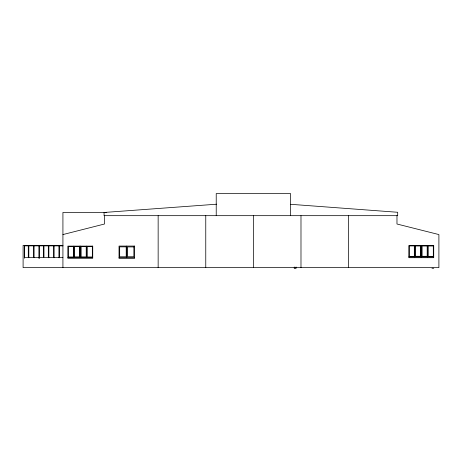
<?xml version="1.0" encoding="UTF-8"?>
<svg xmlns="http://www.w3.org/2000/svg" width="462" height="462" viewBox="0 0 462 462"><rect width="100%" height="100%" fill="white"/><g stroke="black" fill="none" stroke-linecap="round" stroke-linejoin="round"><path stroke-width="0.69" d="M62.924 234.569L104.522 224.006L104.522 215.673M104.522 212.439L216.701 204.198M106.682 212.439L62.924 212.439L62.924 267.642M62.924 245.339L23.1 245.339L23.1 267.642L438.9 267.642L438.9 234.569L396.974 224.012L396.974 215.673M62.924 245.882L43.971 245.882L43.971 257.6L62.924 257.6M408.835 256.901L433.72 256.901M67.856 257.484L92.735 257.484M119.029 257.582L134.598 257.582M431.976 268.255L433.766 268.255M290.569 204.296L397.69 212.277L397.69 215.673L104.077 215.673L104.077 212.439M106.676 212.283L106.705 212.728M427.691 245.53L427.691 256.901M421.662 245.53L421.662 256.901M420.911 245.53L420.911 256.901M414.876 245.53L414.876 256.901M348.596 215.673L348.596 267.642M300.987 215.673L300.987 267.642M296.05 266.99L296.05 268.434L294.259 268.434L294.259 266.996M290.569 215.673L290.569 193.566L216.222 193.566L216.222 215.673M253.372 215.673L253.372 267.642M205.763 215.673L205.763 267.642M158.148 215.673L158.148 267.642M126.813 246.073L126.813 257.582M86.712 246.113L86.712 257.484M80.683 246.113L80.683 257.484M79.932 246.113L79.932 257.484M73.897 246.113L73.897 257.484M59.465 257.808L59.465 245.767L58.928 245.767L58.928 257.808M54.118 257.761L54.118 245.588L53.58 245.588L53.58 257.761M48.862 257.761L48.862 245.588L48.325 245.588L48.325 257.761M39.432 258.356L39.432 245.536L38.895 245.536L38.895 258.356M34.084 257.709L34.084 245.536L33.547 245.536L33.547 257.709M28.829 257.732L28.829 245.622L28.292 245.622L28.292 257.732M24.446 245.339L24.446 258.287M433.72 245.53L408.835 245.53L408.835 257.704L433.72 257.704L433.72 245.53M43.364 245.865L24.353 245.865L24.353 257.6L43.364 257.6L43.364 245.865M414.322 245.928L409.315 245.928L409.315 256.398L414.322 256.398L414.322 245.928M420.42 245.992L415.407 245.992L415.407 256.283L420.42 256.283L420.42 245.992M427.194 246.009L422.095 246.009L422.095 256.3L427.194 256.3L427.194 246.009M433.304 246.009L428.205 246.009L428.205 256.387L433.304 256.387L433.304 246.009M92.735 246.113L67.856 246.113L67.856 258.287L92.735 258.287L92.735 246.113M134.598 246.073L119.029 246.073L119.029 258.42L134.598 258.42L134.598 246.073M73.343 246.512L68.33 246.512L68.33 256.982L73.343 256.982L73.343 246.512M79.441 246.581L74.428 246.581L74.428 256.872L79.441 256.872L79.441 246.581M86.215 246.593L81.116 246.593L81.116 256.884L86.215 256.884L86.215 246.593M92.325 246.593L87.22 246.593L87.22 256.976L92.325 256.976L92.325 246.593M126.207 246.858L119.675 246.858L119.675 256.791L126.207 256.791L126.207 246.858M133.865 246.91L127.599 246.91L127.599 256.757L133.865 256.757L133.865 246.91"/></g></svg>
